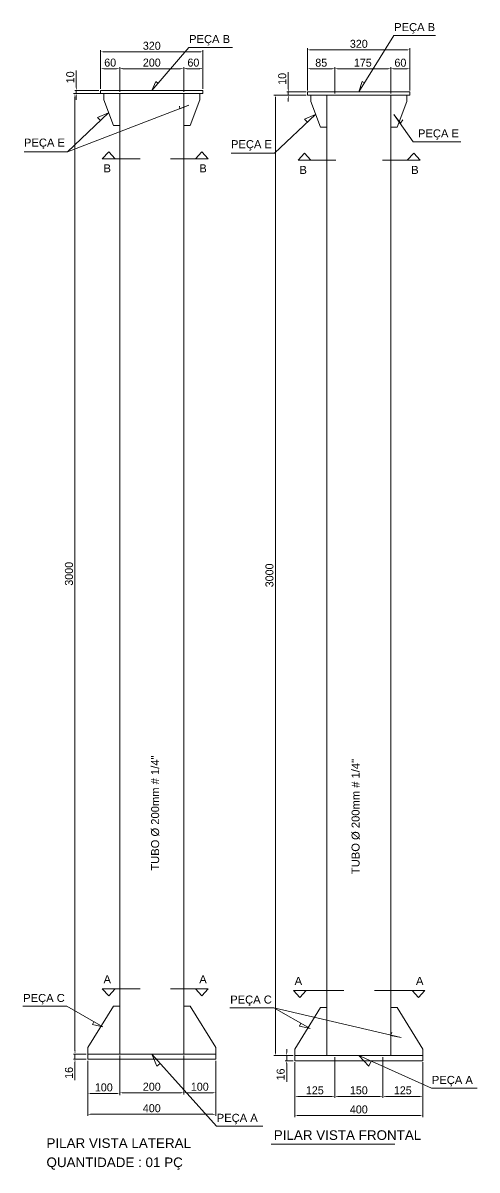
# Model space of a CAD drawing. Header units: millimetres. Extents: x 272452 to 288160, y -46054 to -34839.
# Drawn here: x 278695 to 280114, y -42035 to -38452 of the extents above; entities that cross this region are included whole.
import ezdxf

# ---------------------------------------------------------------- set-up
doc = ezdxf.new("R2010")
doc.units = ezdxf.units.MM
doc.header["$LTSCALE"] = 0.08
for name, color, linetype, lineweight in [('03', 3, 'Continuous', 15), ('04', 4, 'Continuous', 5), ('COTA', 1, 'Continuous', 9)]:
    doc.layers.add(name, color=color, linetype=linetype, lineweight=lineweight)
doc.styles.add('1-250', font='arial.ttf', dxfattribs={"height": 50})
doc.styles.add('1-500', font='arial.ttf', dxfattribs={"height": 100})
doc.dimstyles.new('ESC10', dxfattribs={"dimscale": 10, "dimtxt": 2.5, "dimasz": 1, "dimexe": 0.5, "dimexo": 0.5, "dimtad": 1, "dimdec": 0, "dimtxsty": 'Standard', "dimcen": 2.5, "dimclrd": 1, "dimclre": 1, "dimclrt": 2, "dimadec": 0, "dimazin": 0, "dimtfac": 1, "dimtdec": 0, "dimtmove": 0, "dimatfit": 3, "dimfxl": 1, "dimlwd": 9, "dimlwe": 9, "dimarcsym": 0})

# ---------------------------------------------------------------- blocks, each defined once
blk = doc.blocks.new('*D116')
at = {"layer": 'COTA', "color": 1, "lineweight": 9, "transparency": 16777216}
for p, q in [((278897.4, -41693.5), (278897.4, -41865.7)), ((279297.4, -41693.5), (279297.4, -41865.7)), ((278907.4, -41860.7), (279287.4, -41860.7))]:
    blk.add_line(p, q, dxfattribs=at)
at = {"layer": 'COTA', "color": 1, "transparency": 16777216}
for points in [[(278907.4, -41859), (278907.4, -41862.3), (278897.4, -41860.7)], [(279287.4, -41859), (279287.4, -41862.3), (279297.4, -41860.7)]]:
    blk.add_solid(points, dxfattribs=at)
at = {"layer": 'COTA', "color": 2, "transparency": 16777216, "insert": (279097.4, -41841.9), "char_height": 25, "attachment_point": 5}
blk.add_mtext('400', dxfattribs=at)
blk = doc.blocks.new('*D117')
at = {"layer": 'COTA', "color": 1, "lineweight": 9, "transparency": 16777216}
for p, q in [((279544.5, -41698.4), (279544.5, -41869.4)), ((279944.5, -41698.4), (279944.5, -41869.4)), ((279554.5, -41864.4), (279934.5, -41864.4))]:
    blk.add_line(p, q, dxfattribs=at)
at = {"layer": 'COTA', "color": 1, "transparency": 16777216}
for points in [[(279554.5, -41862.8), (279554.5, -41866.1), (279544.5, -41864.4)], [(279934.5, -41862.8), (279934.5, -41866.1), (279944.5, -41864.4)]]:
    blk.add_solid(points, dxfattribs=at)
at = {"layer": 'COTA', "color": 2, "transparency": 16777216, "insert": (279744.5, -41845.7), "char_height": 25, "attachment_point": 5}
blk.add_mtext('400', dxfattribs=at)
blk = doc.blocks.new('*D118')
at = {"layer": 'COTA', "color": 1, "lineweight": 9, "transparency": 16777216}
for p, q in [((278857.3, -41662.5), (278857.3, -41652.5)), ((278892.4, -41672.5), (278852.3, -41672.5)), ((278892.4, -41688.5), (278852.3, -41688.5)), ((278857.3, -41672.5), (278857.3, -41688.5)), ((278857.3, -41698.5), (278857.3, -41754.3))]:
    blk.add_line(p, q, dxfattribs=at)
at = {"layer": 'COTA', "color": 1, "transparency": 16777216}
for points in [[(278855.7, -41662.5), (278859, -41662.5), (278857.3, -41672.5)], [(278855.7, -41698.5), (278859, -41698.5), (278857.3, -41688.5)]]:
    blk.add_solid(points, dxfattribs=at)
at = {"layer": 'COTA', "color": 2, "transparency": 16777216, "insert": (278838.6, -41731.4), "char_height": 25, "attachment_point": 5, "rotation": 90}
blk.add_mtext('16', dxfattribs=at)
blk = doc.blocks.new('*D119')
at = {"layer": 'COTA', "color": 1, "lineweight": 9, "transparency": 16777216}
for p, q in [((278942.4, -38672.5), (278852.3, -38672.5)), ((278857.3, -41662.5), (278857.3, -38682.5)), ((278892.4, -41672.5), (278852.3, -41672.5))]:
    blk.add_line(p, q, dxfattribs=at)
at = {"layer": 'COTA', "color": 1, "transparency": 16777216}
for points in [[(278855.7, -38682.5), (278859, -38682.5), (278857.3, -38672.5)], [(278855.7, -41662.5), (278859, -41662.5), (278857.3, -41672.5)]]:
    blk.add_solid(points, dxfattribs=at)
at = {"layer": 'COTA', "color": 2, "transparency": 16777216, "insert": (278838.6, -40172.5), "char_height": 25, "attachment_point": 5, "rotation": 90}
blk.add_mtext('3000', dxfattribs=at)
blk = doc.blocks.new('*D44')
at = {"layer": 'COTA', "color": 1, "lineweight": 9, "transparency": 16777216}
for p, q in [((279519.1, -41667.4), (279519.1, -41657.4)), ((279539.5, -41677.4), (279514.1, -41677.4)), ((279539.5, -41693.4), (279514.1, -41693.4)), ((279519.1, -41677.4), (279519.1, -41693.4)), ((279519.1, -41703.4), (279519.1, -41759.3))]:
    blk.add_line(p, q, dxfattribs=at)
at = {"layer": 'COTA', "color": 1, "transparency": 16777216}
for points in [[(279517.4, -41667.4), (279520.8, -41667.4), (279519.1, -41677.4)], [(279517.4, -41703.4), (279520.8, -41703.4), (279519.1, -41693.4)]]:
    blk.add_solid(points, dxfattribs=at)
at = {"layer": 'COTA', "color": 2, "transparency": 16777216, "insert": (279500.3, -41736.3), "char_height": 25, "attachment_point": 5, "rotation": 90}
blk.add_mtext('16', dxfattribs=at)
blk = doc.blocks.new('*D45')
at = {"layer": 'COTA', "color": 1, "lineweight": 9, "transparency": 16777216}
for p, q in [((279579.5, -38677.4), (279479.1, -38677.4)), ((279484.1, -41667.4), (279484.1, -38687.4)), ((279539.5, -41677.4), (279479.1, -41677.4))]:
    blk.add_line(p, q, dxfattribs=at)
at = {"layer": 'COTA', "color": 1, "transparency": 16777216}
for points in [[(279482.4, -38687.4), (279485.8, -38687.4), (279484.1, -38677.4)], [(279482.4, -41667.4), (279485.8, -41667.4), (279484.1, -41677.4)]]:
    blk.add_solid(points, dxfattribs=at)
at = {"layer": 'COTA', "color": 2, "transparency": 16777216, "insert": (279465.3, -40177.4), "char_height": 25, "attachment_point": 5, "rotation": 90}
blk.add_mtext('3000', dxfattribs=at)
blk = doc.blocks.new('*D46')
at = {"layer": 'COTA', "color": 1, "lineweight": 9, "transparency": 16777216}
for p, q in [((279524.1, -38657.4), (279524.1, -38605.8)), ((279579.5, -38667.4), (279519.1, -38667.4)), ((279579.5, -38677.4), (279519.1, -38677.4)), ((279524.1, -38677.4), (279524.1, -38667.4)), ((279524.1, -38687.4), (279524.1, -38697.4))]:
    blk.add_line(p, q, dxfattribs=at)
at = {"layer": 'COTA', "color": 1, "transparency": 16777216}
for points in [[(279522.4, -38657.4), (279525.8, -38657.4), (279524.1, -38667.4)], [(279522.4, -38687.4), (279525.8, -38687.4), (279524.1, -38677.4)]]:
    blk.add_solid(points, dxfattribs=at)
at = {"layer": 'COTA', "color": 2, "transparency": 16777216, "insert": (279505.3, -38626.6), "char_height": 25, "attachment_point": 5, "rotation": 90}
blk.add_mtext('10', dxfattribs=at)
blk = doc.blocks.new('*D47')
at = {"layer": 'COTA', "color": 1, "lineweight": 9, "transparency": 16777216}
for p, q in [((278861.5, -38652.5), (278861.5, -38600.8)), ((278932.4, -38662.5), (278856.5, -38662.5)), ((278932.4, -38672.5), (278856.5, -38672.5)), ((278861.5, -38672.5), (278861.5, -38662.5)), ((278861.5, -38682.5), (278861.5, -38692.5))]:
    blk.add_line(p, q, dxfattribs=at)
at = {"layer": 'COTA', "color": 1, "transparency": 16777216}
for points in [[(278859.8, -38652.5), (278863.2, -38652.5), (278861.5, -38662.5)], [(278859.8, -38682.5), (278863.2, -38682.5), (278861.5, -38672.5)]]:
    blk.add_solid(points, dxfattribs=at)
at = {"layer": 'COTA', "color": 2, "transparency": 16777216, "insert": (278842.7, -38621.7), "char_height": 25, "attachment_point": 5, "rotation": 90}
blk.add_mtext('10', dxfattribs=at)
blk = doc.blocks.new('*D48')
at = {"layer": 'COTA', "color": 1, "lineweight": 9, "transparency": 16777216}
for p, q in [((278937.4, -38657.5), (278937.4, -38589.7)), ((278997.4, -38667.5), (278997.4, -38589.7)), ((278987.4, -38594.7), (278947.4, -38594.7))]:
    blk.add_line(p, q, dxfattribs=at)
at = {"layer": 'COTA', "color": 1, "transparency": 16777216}
for points in [[(278947.4, -38593), (278947.4, -38596.3), (278937.4, -38594.7)], [(278987.4, -38593), (278987.4, -38596.3), (278997.4, -38594.7)]]:
    blk.add_solid(points, dxfattribs=at)
at = {"layer": 'COTA', "color": 2, "transparency": 16777216, "insert": (278967.4, -38575.9), "char_height": 25, "attachment_point": 5}
blk.add_mtext('60', dxfattribs=at)
blk = doc.blocks.new('*D49')
at = {"layer": 'COTA', "color": 1, "lineweight": 9, "transparency": 16777216}
for p, q in [((278997.4, -38667.5), (278997.4, -38589.7)), ((279197.4, -38667.5), (279197.4, -38589.7)), ((279007.4, -38594.7), (279187.4, -38594.7))]:
    blk.add_line(p, q, dxfattribs=at)
at = {"layer": 'COTA', "color": 1, "transparency": 16777216}
for points in [[(279007.4, -38593), (279007.4, -38596.3), (278997.4, -38594.7)], [(279187.4, -38593), (279187.4, -38596.3), (279197.4, -38594.7)]]:
    blk.add_solid(points, dxfattribs=at)
at = {"layer": 'COTA', "color": 2, "transparency": 16777216, "insert": (279097.4, -38575.9), "char_height": 25, "attachment_point": 5}
blk.add_mtext('200', dxfattribs=at)
blk = doc.blocks.new('*D50')
at = {"layer": 'COTA', "color": 1, "lineweight": 9, "transparency": 16777216}
for p, q in [((279197.4, -38667.5), (279197.4, -38589.7)), ((279257.4, -38657.5), (279257.4, -38589.7)), ((279207.4, -38594.7), (279247.4, -38594.7))]:
    blk.add_line(p, q, dxfattribs=at)
at = {"layer": 'COTA', "color": 1, "transparency": 16777216}
for points in [[(279207.4, -38593), (279207.4, -38596.3), (279197.4, -38594.7)], [(279247.4, -38593), (279247.4, -38596.3), (279257.4, -38594.7)]]:
    blk.add_solid(points, dxfattribs=at)
at = {"layer": 'COTA', "color": 2, "transparency": 16777216, "insert": (279227.4, -38575.9), "char_height": 25, "attachment_point": 5}
blk.add_mtext('60', dxfattribs=at)
blk = doc.blocks.new('*D51')
at = {"layer": 'COTA', "color": 1, "lineweight": 9, "transparency": 16777216}
for p, q in [((278897.4, -41693.5), (278897.4, -41800.7)), ((278997.4, -41677.5), (278997.4, -41800.7)), ((278987.4, -41795.7), (278907.4, -41795.7))]:
    blk.add_line(p, q, dxfattribs=at)
at = {"layer": 'COTA', "color": 1, "transparency": 16777216}
for points in [[(278907.4, -41794), (278907.4, -41797.4), (278897.4, -41795.7)], [(278987.4, -41794), (278987.4, -41797.4), (278997.4, -41795.7)]]:
    blk.add_solid(points, dxfattribs=at)
at = {"layer": 'COTA', "color": 2, "transparency": 16777216, "insert": (278947.4, -41776.9), "char_height": 25, "attachment_point": 5}
blk.add_mtext('100', dxfattribs=at)
blk = doc.blocks.new('*D52')
at = {"layer": 'COTA', "color": 1, "lineweight": 9, "transparency": 16777216}
for p, q in [((278997.4, -41677.5), (278997.4, -41798.6)), ((279197.4, -41677.5), (279197.4, -41798.6)), ((279007.4, -41793.6), (279187.4, -41793.6))]:
    blk.add_line(p, q, dxfattribs=at)
at = {"layer": 'COTA', "color": 1, "transparency": 16777216}
for points in [[(279007.4, -41791.9), (279007.4, -41795.2), (278997.4, -41793.6)], [(279187.4, -41791.9), (279187.4, -41795.2), (279197.4, -41793.6)]]:
    blk.add_solid(points, dxfattribs=at)
at = {"layer": 'COTA', "color": 2, "transparency": 16777216, "insert": (279097.4, -41774.8), "char_height": 25, "attachment_point": 5}
blk.add_mtext('200', dxfattribs=at)
blk = doc.blocks.new('*D53')
at = {"layer": 'COTA', "color": 1, "lineweight": 9, "transparency": 16777216}
for p, q in [((279197.4, -41677.5), (279197.4, -41798.6)), ((279297.4, -41693.5), (279297.4, -41798.6)), ((279207.4, -41793.6), (279287.4, -41793.6))]:
    blk.add_line(p, q, dxfattribs=at)
at = {"layer": 'COTA', "color": 1, "transparency": 16777216}
for points in [[(279207.4, -41791.9), (279207.4, -41795.2), (279197.4, -41793.6)], [(279287.4, -41791.9), (279287.4, -41795.2), (279297.4, -41793.6)]]:
    blk.add_solid(points, dxfattribs=at)
at = {"layer": 'COTA', "color": 2, "transparency": 16777216, "insert": (279247.4, -41774.8), "char_height": 25, "attachment_point": 5}
blk.add_mtext('100', dxfattribs=at)
blk = doc.blocks.new('*D54')
at = {"layer": 'COTA', "color": 1, "lineweight": 9, "transparency": 16777216}
for p, q in [((279544.5, -41698.4), (279544.5, -41809.7)), ((279669.5, -41682.4), (279669.5, -41809.7)), ((279659.5, -41804.7), (279554.5, -41804.7))]:
    blk.add_line(p, q, dxfattribs=at)
at = {"layer": 'COTA', "color": 1, "transparency": 16777216}
for points in [[(279554.5, -41803.1), (279554.5, -41806.4), (279544.5, -41804.7)], [(279659.5, -41803.1), (279659.5, -41806.4), (279669.5, -41804.7)]]:
    blk.add_solid(points, dxfattribs=at)
at = {"layer": 'COTA', "color": 2, "transparency": 16777216, "insert": (279607, -41786), "char_height": 25, "attachment_point": 5}
blk.add_mtext('125', dxfattribs=at)
blk = doc.blocks.new('*D55')
at = {"layer": 'COTA', "color": 1, "lineweight": 9, "transparency": 16777216}
for p, q in [((279669.5, -41682.4), (279669.5, -41809.7)), ((279819.5, -41682.4), (279819.5, -41809.7)), ((279679.5, -41804.7), (279809.5, -41804.7))]:
    blk.add_line(p, q, dxfattribs=at)
at = {"layer": 'COTA', "color": 1, "transparency": 16777216}
for points in [[(279679.5, -41803.1), (279679.5, -41806.4), (279669.5, -41804.7)], [(279809.5, -41803.1), (279809.5, -41806.4), (279819.5, -41804.7)]]:
    blk.add_solid(points, dxfattribs=at)
at = {"layer": 'COTA', "color": 2, "transparency": 16777216, "insert": (279744.5, -41786), "char_height": 25, "attachment_point": 5}
blk.add_mtext('150', dxfattribs=at)
blk = doc.blocks.new('*D56')
at = {"layer": 'COTA', "color": 1, "lineweight": 9, "transparency": 16777216}
for p, q in [((279819.5, -41682.4), (279819.5, -41809.7)), ((279944.5, -41698.4), (279944.5, -41809.7)), ((279829.5, -41804.7), (279934.5, -41804.7))]:
    blk.add_line(p, q, dxfattribs=at)
at = {"layer": 'COTA', "color": 1, "transparency": 16777216}
for points in [[(279829.5, -41803.1), (279829.5, -41806.4), (279819.5, -41804.7)], [(279934.5, -41803.1), (279934.5, -41806.4), (279944.5, -41804.7)]]:
    blk.add_solid(points, dxfattribs=at)
at = {"layer": 'COTA', "color": 2, "transparency": 16777216, "insert": (279882, -41786), "char_height": 25, "attachment_point": 5}
blk.add_mtext('125', dxfattribs=at)
blk = doc.blocks.new('*D57')
at = {"layer": 'COTA', "color": 1, "lineweight": 9, "transparency": 16777216}
for p, q in [((278937.4, -38657.5), (278937.4, -38537.1)), ((278947.4, -38542.1), (279247.4, -38542.1)), ((279257.4, -38657.5), (279257.4, -38537.1))]:
    blk.add_line(p, q, dxfattribs=at)
at = {"layer": 'COTA', "color": 1, "transparency": 16777216}
for points in [[(278947.4, -38540.4), (278947.4, -38543.8), (278937.4, -38542.1)], [(279247.4, -38540.4), (279247.4, -38543.8), (279257.4, -38542.1)]]:
    blk.add_solid(points, dxfattribs=at)
at = {"layer": 'COTA', "color": 2, "transparency": 16777216, "insert": (279097.4, -38523.3), "char_height": 25, "attachment_point": 5}
blk.add_mtext('320', dxfattribs=at)
blk = doc.blocks.new('*D58')
at = {"layer": 'COTA', "color": 1, "lineweight": 9, "transparency": 16777216}
for p, q in [((279584.5, -38662.4), (279584.5, -38589.9)), ((279659.5, -38594.9), (279594.5, -38594.9)), ((279669.5, -38672.4), (279669.5, -38589.9))]:
    blk.add_line(p, q, dxfattribs=at)
at = {"layer": 'COTA', "color": 1, "transparency": 16777216}
for points in [[(279594.5, -38593.3), (279594.5, -38596.6), (279584.5, -38594.9)], [(279659.5, -38593.3), (279659.5, -38596.6), (279669.5, -38594.9)]]:
    blk.add_solid(points, dxfattribs=at)
at = {"layer": 'COTA', "color": 2, "transparency": 16777216, "insert": (279627, -38576.2), "char_height": 25, "attachment_point": 5}
blk.add_mtext('85', dxfattribs=at)
blk = doc.blocks.new('*D59')
at = {"layer": 'COTA', "color": 1, "lineweight": 9, "transparency": 16777216}
for p, q in [((279669.5, -38672.4), (279669.5, -38589.9)), ((279679.5, -38594.9), (279834.5, -38594.9)), ((279844.5, -38672.4), (279844.5, -38589.9))]:
    blk.add_line(p, q, dxfattribs=at)
at = {"layer": 'COTA', "color": 1, "transparency": 16777216}
for points in [[(279679.5, -38593.3), (279679.5, -38596.6), (279669.5, -38594.9)], [(279834.5, -38593.3), (279834.5, -38596.6), (279844.5, -38594.9)]]:
    blk.add_solid(points, dxfattribs=at)
at = {"layer": 'COTA', "color": 2, "transparency": 16777216, "insert": (279757, -38576.2), "char_height": 25, "attachment_point": 5}
blk.add_mtext('175', dxfattribs=at)
blk = doc.blocks.new('*D60')
at = {"layer": 'COTA', "color": 1, "lineweight": 9, "transparency": 16777216}
for p, q in [((279844.5, -38672.4), (279844.5, -38589.9)), ((279854.5, -38594.9), (279894.5, -38594.9)), ((279904.5, -38662.4), (279904.5, -38589.9))]:
    blk.add_line(p, q, dxfattribs=at)
at = {"layer": 'COTA', "color": 1, "transparency": 16777216}
for points in [[(279854.5, -38593.3), (279854.5, -38596.6), (279844.5, -38594.9)], [(279894.5, -38593.3), (279894.5, -38596.6), (279904.5, -38594.9)]]:
    blk.add_solid(points, dxfattribs=at)
at = {"layer": 'COTA', "color": 2, "transparency": 16777216, "insert": (279874.5, -38576.2), "char_height": 25, "attachment_point": 5}
blk.add_mtext('60', dxfattribs=at)
blk = doc.blocks.new('*D61')
at = {"layer": 'COTA', "color": 1, "lineweight": 9, "transparency": 16777216}
for p, q in [((279584.5, -38662.4), (279584.5, -38530.9)), ((279594.5, -38535.9), (279894.5, -38535.9)), ((279904.5, -38662.4), (279904.5, -38530.9))]:
    blk.add_line(p, q, dxfattribs=at)
at = {"layer": 'COTA', "color": 1, "transparency": 16777216}
for points in [[(279594.5, -38534.3), (279594.5, -38537.6), (279584.5, -38535.9)], [(279894.5, -38534.3), (279894.5, -38537.6), (279904.5, -38535.9)]]:
    blk.add_solid(points, dxfattribs=at)
at = {"layer": 'COTA', "color": 2, "transparency": 16777216, "insert": (279744.5, -38517.2), "char_height": 25, "attachment_point": 5}
blk.add_mtext('320', dxfattribs=at)

msp = doc.modelspace()

# ---------------------------------------------------------------- linework, layer by layer
at = {"layer": '03', "color": 3}
for p, q in [((278937.4, -38662.5), (279257.4, -38662.5)), ((278937.4, -38672.5), (278937.4, -38662.5)), ((278937.4, -38672.5), (279257.4, -38672.5)), ((278947.4, -38692.5), (278947.4, -38672.5)), ((278977.4, -38772.5), (278947.4, -38692.5)), ((278997.4, -41672.5), (278997.4, -38672.5)), ((278997.4, -38672.5), (279197.4, -38672.5)), ((279197.4, -38672.5), (279197.4, -41672.5)), ((279217.4, -38772.5), (279247.4, -38692.5)), ((279247.4, -38692.5), (279247.4, -38672.5)), ((279257.4, -38672.5), (279257.4, -38662.5)), ((279584.5, -38667.4), (279904.5, -38667.4)), ((279584.5, -38677.4), (279584.5, -38667.4)), ((279584.5, -38677.4), (279904.5, -38677.4)), ((279594.5, -38697.4), (279594.5, -38677.4)), ((279644.5, -41677.4), (279644.5, -38677.4)), ((279669.5, -38677.4), (279819.5, -38677.4)), ((279844.5, -38677.4), (279844.5, -41677.4)), ((279894.5, -38697.4), (279894.5, -38677.4)), ((279904.5, -38677.4), (279904.5, -38667.4)), ((279624.5, -38777.4), (279594.5, -38697.4)), ((279864.5, -38777.4), (279894.5, -38697.4)), ((278997.4, -38772.5), (278977.4, -38772.5)), ((279197.4, -38772.5), (279217.4, -38772.5)), ((279644.5, -38777.4), (279624.5, -38777.4)), ((279844.5, -38777.4), (279864.5, -38777.4)), ((279197.4, -41672.5), (278997.4, -41672.5)), ((279819.5, -41677.4), (279669.5, -41677.4))]:
    msp.add_line(p, q, dxfattribs=at)
at = {"layer": '03'}
for p, q in [((278897.4, -41652.5), (278977.4, -41522.5)), ((278977.4, -41522.5), (278997.4, -41522.5)), ((279217.4, -41522.5), (279197.4, -41522.5)), ((279297.4, -41652.5), (279217.4, -41522.5)), ((279544.5, -41657.4), (279624.5, -41527.4)), ((279624.5, -41527.4), (279644.5, -41527.4)), ((279864.5, -41527.4), (279844.5, -41527.4)), ((279944.5, -41657.4), (279864.5, -41527.4)), ((278897.4, -41672.5), (278897.4, -41652.5)), ((279297.4, -41672.5), (279297.4, -41652.5)), ((279544.5, -41677.4), (279544.5, -41657.4)), ((279944.5, -41677.4), (279944.5, -41657.4)), ((279172.4, -41672.5), (278897.4, -41672.5)), ((278897.4, -41672.5), (279297.4, -41672.5)), ((278897.4, -41688.5), (278897.4, -41672.5)), ((279297.4, -41688.5), (278897.4, -41688.5)), ((279297.4, -41672.5), (279297.4, -41688.5)), ((279794.5, -41677.4), (279544.5, -41677.4)), ((279544.5, -41677.4), (279944.5, -41677.4)), ((279544.5, -41693.4), (279544.5, -41677.4)), ((279944.5, -41693.4), (279544.5, -41693.4)), ((279944.5, -41677.4), (279944.5, -41693.4))]:
    msp.add_line(p, q, dxfattribs=at)
at = {"layer": '04', "color": 4}
for p, q in [((279854.1, -38490.9), (279744.5, -38667.4)), ((279854.1, -38490.9), (279984, -38490.9)), ((279213.1, -38528.2), (279097.4, -38662.5)), ((279213.1, -38528.2), (279349.8, -38528.2)), ((279097.4, -38662.5), (279110.2, -38635)), ((279110.2, -38635), (279116.5, -38640.4)), ((279744.5, -38667.4), (279754.6, -38634.8)), ((279754.6, -38634.8), (279762, -38639.4)), ((278834.1, -38854.1), (279213.3, -38708.9)), ((278834.1, -38854.1), (278962.4, -38732.5)), ((278962.4, -38732.5), (278928.1, -38747.5)), ((279185, -38719.7), (279184.3, -38711.5)), ((279213.3, -38708.9), (279185, -38719.7)), ((278928.1, -38747.5), (278936.8, -38756.7)), ((279481.2, -38859), (279609.5, -38737.4)), ((279609.5, -38737.4), (279575.2, -38752.4)), ((279575.2, -38752.4), (279583.9, -38761.7)), ((279914.4, -38822.9), (279854.5, -38737.4)), ((279854.5, -38737.4), (279875.2, -38764.9)), ((279875.2, -38764.9), (279881.7, -38754.5)), ((279914.4, -38822.9), (280063.8, -38822.9)), ((278698.9, -38854.1), (278834.1, -38854.1)), ((278962.7, -38854), (278942.7, -38875.8)), ((278962.7, -38854), (278942.7, -38875.8)), ((278942.7, -38875.8), (279060.6, -38875.8)), ((278982.7, -38875.8), (278962.7, -38854)), ((278982.7, -38875.8), (278962.7, -38854)), ((279273.8, -38875.8), (279155.9, -38875.8)), ((279233.8, -38875.8), (279253.8, -38854)), ((279233.8, -38875.8), (279253.8, -38854)), ((279253.8, -38854), (279273.8, -38875.8)), ((279253.8, -38854), (279273.8, -38875.8)), ((279346, -38859), (279481.2, -38859)), ((279575, -38859), (279555, -38880.7)), ((279575, -38859), (279555, -38880.7)), ((279595, -38880.7), (279575, -38859)), ((279595, -38880.7), (279575, -38859)), ((279896.1, -38880.7), (279916.1, -38859)), ((279896.1, -38880.7), (279916.1, -38859)), ((279916.1, -38859), (279936.1, -38880.7)), ((279916.1, -38859), (279936.1, -38880.7)), ((279555, -38880.7), (279672.9, -38880.7)), ((279936.1, -38880.7), (279818.2, -38880.7)), ((278942.7, -41469.2), (279060.6, -41469.2)), ((278962.7, -41490.9), (278942.7, -41469.2)), ((278962.7, -41490.9), (278942.7, -41469.2)), ((278982.7, -41469.2), (278962.7, -41490.9)), ((278982.7, -41469.2), (278962.7, -41490.9)), ((279273.8, -41469.2), (279155.9, -41469.2)), ((279233.8, -41469.2), (279253.8, -41490.9)), ((279233.8, -41469.2), (279253.8, -41490.9)), ((279253.8, -41490.9), (279273.8, -41469.2)), ((279253.8, -41490.9), (279273.8, -41469.2)), ((279540, -41474.1), (279697.9, -41474.1)), ((279560, -41495.9), (279540, -41474.1)), ((279560, -41495.9), (279540, -41474.1)), ((279580, -41474.1), (279560, -41495.9)), ((279580, -41474.1), (279560, -41495.9)), ((279951.1, -41474.1), (279793.2, -41474.1)), ((279911.1, -41474.1), (279931.1, -41495.9)), ((279911.1, -41474.1), (279931.1, -41495.9)), ((279931.1, -41495.9), (279951.1, -41474.1)), ((279931.1, -41495.9), (279951.1, -41474.1)), ((278694.6, -41523.5), (278831.6, -41523.5)), ((278831.6, -41523.5), (278944.9, -41587.5)), ((279341.7, -41528.5), (279478.7, -41528.5)), ((279478.7, -41528.5), (279592, -41592.4)), ((279478.7, -41528.5), (279876.4, -41621.2)), ((278911.6, -41580.5), (278916.6, -41571.5)), ((278944.9, -41587.5), (278911.6, -41580.5)), ((279558.7, -41585.4), (279563.7, -41576.5)), ((279592, -41592.4), (279558.7, -41585.4)), ((279843.1, -41614.2), (279848.1, -41605.2)), ((279876.4, -41621.2), (279843.1, -41614.2)), ((279097.4, -41672.5), (279299.7, -41897.9)), ((279097.4, -41672.5), (279113.6, -41710.8)), ((279113.6, -41710.8), (279123.7, -41701.8)), ((279744.5, -41677.4), (279972.1, -41779.6)), ((279744.5, -41677.4), (279776, -41709.9)), ((279776, -41709.9), (279782.8, -41694.6)), ((279972.1, -41779.6), (280114.2, -41779.6)), ((279299.7, -41897.9), (279444.5, -41897.9)), ((279471, -41954.4), (279857.2, -41954.4))]:
    msp.add_line(p, q, dxfattribs=at)
for points in [[(279116.5, -38640.4), (279110.2, -38635), (279097.4, -38662.5), (279116.5, -38640.4)], [(279744.5, -38667.4), (279762, -38639.4), (279754.6, -38634.8), (279744.5, -38667.4)], [(278936.8, -38756.7), (278928.1, -38747.5), (278962.4, -38732.5), (278936.8, -38756.7)], [(279184.3, -38711.5), (279185, -38719.7), (279213.3, -38708.9), (279184.3, -38711.5)], [(279583.9, -38761.7), (279575.2, -38752.4), (279609.5, -38737.4), (279583.9, -38761.7)], [(279881.7, -38754.5), (279854.5, -38737.4), (279875.2, -38764.9), (279881.7, -38754.5)], [(278942.7, -38875.8), (278962.7, -38854), (278982.7, -38875.8), (278942.7, -38875.8)], [(278942.7, -38875.8), (278962.7, -38854), (278982.7, -38875.8), (278942.7, -38875.8)], [(279273.8, -38875.8), (279253.8, -38854), (279233.8, -38875.8), (279273.8, -38875.8)], [(279273.8, -38875.8), (279253.8, -38854), (279233.8, -38875.8), (279273.8, -38875.8)], [(279555, -38880.7), (279575, -38859), (279595, -38880.7), (279555, -38880.7)], [(279555, -38880.7), (279575, -38859), (279595, -38880.7), (279555, -38880.7)], [(279936.1, -38880.7), (279916.1, -38859), (279896.1, -38880.7), (279936.1, -38880.7)], [(279936.1, -38880.7), (279916.1, -38859), (279896.1, -38880.7), (279936.1, -38880.7)], [(278942.7, -41469.2), (278962.7, -41490.9), (278982.7, -41469.2), (278942.7, -41469.2)], [(278942.7, -41469.2), (278962.7, -41490.9), (278982.7, -41469.2), (278942.7, -41469.2)], [(279273.8, -41469.2), (279253.8, -41490.9), (279233.8, -41469.2), (279273.8, -41469.2)], [(279273.8, -41469.2), (279253.8, -41490.9), (279233.8, -41469.2), (279273.8, -41469.2)], [(279540, -41474.1), (279560, -41495.9), (279580, -41474.1), (279540, -41474.1)], [(279540, -41474.1), (279560, -41495.9), (279580, -41474.1), (279540, -41474.1)], [(279951.1, -41474.1), (279931.1, -41495.9), (279911.1, -41474.1), (279951.1, -41474.1)], [(279951.1, -41474.1), (279931.1, -41495.9), (279911.1, -41474.1), (279951.1, -41474.1)], [(278916.6, -41571.5), (278911.6, -41580.5), (278944.9, -41587.5), (278916.6, -41571.5)], [(279563.7, -41576.5), (279558.7, -41585.4), (279592, -41592.4), (279563.7, -41576.5)], [(279848.1, -41605.2), (279843.1, -41614.2), (279876.4, -41621.2), (279848.1, -41605.2)], [(279123.7, -41701.8), (279097.4, -41672.5), (279113.6, -41710.8), (279123.7, -41701.8)], [(279782.8, -41694.6), (279776, -41709.9), (279744.5, -41677.4), (279782.8, -41694.6)]]:
    msp.add_solid(points, dxfattribs=at)

# ---------------------------------------------------------------- texts
for s, height, style, p in [('PEÇA B', 25, '1-250', (279855, -38477.2)), ('PEÇA B', 25, '1-250', (279214, -38514.6)), ('PEÇA E', 25, '1-250', (279929.5, -38809.3)), ('PEÇA E', 25, '1-250', (278697.9, -38838.1)), ('PEÇA E', 25, '1-250', (279345, -38843)), ('B', 25, '1-250', (278946.6, -38918.5)), ('B', 25, '1-250', (279245.9, -38918.5)), ('B', 25, '1-250', (279558.9, -38923.5)), ('B', 25, '1-250', (279908.2, -38923.5)), ('A', 25, '1-250', (278946.6, -41451.5)), ('A', 25, '1-250', (279245.9, -41451.5)), ('A', 25, '1-250', (279543.9, -41456.4)), ('A', 25, '1-250', (279923.2, -41456.4)), ('PEÇA C', 25, '1-250', (278695.5, -41509.9)), ('PEÇA C', 25, '1-250', (279342.6, -41514.8)), ('PEÇA A', 25, '1-250', (279972.9, -41765.9)), ('PEÇA A', 25, '1-250', (279300.5, -41884.3)), ('PILAR VISTA FRONTAL', 30, '1-500', (279478.7, -41940.7)), ('PILAR VISTA LATERAL', 30, '1-500', (278768.2, -41965.8)), ('QUANTIDADE : 01 PÇ', 30, '1-500', (278768.2, -42025.7))]:
    msp.add_text(s, height=height, dxfattribs=dict(at, style=style)).set_placement(p)
at = {"layer": '04', "color": 4, "style": '1-500'}
for p in [(279120.3, -41099.8), (279746.9, -41110.5)]:
    msp.add_text('TUBO %%C 200mm # 1/4"', height=25, rotation=90, dxfattribs=at).set_placement(p)

# ---------------------------------------------------------------- dimensions: what is measured, and where the dimension line sits
at = {"layer": 'COTA'}
for base, p1, p2, picture, middle in [((279257.4, -38542.1), (278937.4, -38662.5), (279257.4, -38662.5), '*D57', (279097.4, -38523.3)), ((279904.5, -38535.9), (279584.5, -38667.4), (279904.5, -38667.4), '*D61', (279744.5, -38517.2)), ((278937.4, -38594.7), (278997.4, -38672.5), (278937.4, -38662.5), '*D48', (278967.4, -38575.9)), ((279197.4, -38594.7), (278997.4, -38672.5), (279197.4, -38672.5), '*D49', (279097.4, -38575.9)), ((279257.4, -38594.7), (279197.4, -38672.5), (279257.4, -38662.5), '*D50', (279227.4, -38575.9)), ((279584.5, -38594.9), (279669.5, -38677.4), (279584.5, -38667.4), '*D58', (279627, -38576.2)), ((279844.5, -38594.9), (279669.5, -38677.4), (279844.5, -38677.4), '*D59', (279757, -38576.2)), ((279904.5, -38594.9), (279844.5, -38677.4), (279904.5, -38667.4), '*D60', (279874.5, -38576.2)), ((278897.4, -41795.7), (278997.4, -41672.5), (278897.4, -41688.5), '*D51', (278947.4, -41776.9)), ((279297.4, -41860.7), (278897.4, -41688.5), (279297.4, -41688.5), '*D116', (279097.4, -41841.9)), ((279197.4, -41793.6), (278997.4, -41672.5), (279197.4, -41672.5), '*D52', (279097.4, -41774.8)), ((279297.4, -41793.6), (279197.4, -41672.5), (279297.4, -41688.5), '*D53', (279247.4, -41774.8)), ((279544.5, -41804.7), (279669.5, -41677.4), (279544.5, -41693.4), '*D54', (279607, -41786)), ((279944.5, -41864.4), (279544.5, -41693.4), (279944.5, -41693.4), '*D117', (279744.5, -41845.7)), ((279819.5, -41804.7), (279669.5, -41677.4), (279819.5, -41677.4), '*D55', (279744.5, -41786)), ((279944.5, -41804.7), (279819.5, -41677.4), (279944.5, -41693.4), '*D56', (279882, -41786))]:
    dim = msp.add_linear_dim(base=base, p1=p1, p2=p2, dimstyle='ESC10', dxfattribs=at)
    dim.commit()
    dim.dimension.update_dxf_attribs({"geometry": picture, "text_midpoint": middle})
for base, p1, p2, picture, middle in [((278861.5, -38662.5), (278937.4, -38672.5), (278937.4, -38662.5), '*D47', (278842.7, -38621.7)), ((279524.1, -38667.4), (279584.5, -38677.4), (279584.5, -38667.4), '*D46', (279505.3, -38626.6)), ((278857.3, -38672.5), (278897.4, -41672.5), (278947.4, -38672.5), '*D119', (278838.6, -40172.5)), ((279484.1, -38677.4), (279544.5, -41677.4), (279584.5, -38677.4), '*D45', (279465.3, -40177.4)), ((278857.3, -41688.5), (278897.4, -41672.5), (278897.4, -41688.5), '*D118', (278838.6, -41731.4)), ((279519.1, -41693.4), (279544.5, -41677.4), (279544.5, -41693.4), '*D44', (279500.3, -41736.3))]:
    dim = msp.add_linear_dim(base=base, p1=p1, p2=p2, angle=90, dimstyle='ESC10', dxfattribs=at)
    dim.commit()
    dim.dimension.update_dxf_attribs({"geometry": picture, "text_midpoint": middle})

doc.saveas('drawing.dxf')
